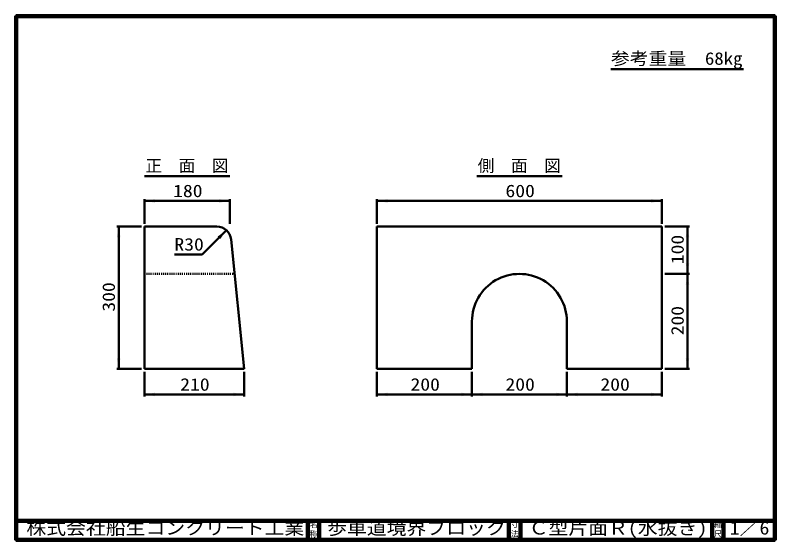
# Model space of a CAD drawing. Units: millimetres, scale not verified, with parts at other scales. Extents: x 100 to 4105, y 100 to 2870.
import ezdxf
from ezdxf.enums import TextEntityAlignment as Align

# ---------------------------------------------------------------- set-up
doc = ezdxf.new("R2010")
doc.units = ezdxf.units.MM
doc.header["$LTSCALE"] = 5
doc.linetypes.add('USER1', pattern=[2.2, 1, -1.2])
doc.layers.add('V-nasSTD', color=7, linetype='Continuous', lineweight=50)
doc.styles.add('ＭＳ ゴシック', font='')
doc.styles.get('ＭＳ ゴシック').set_extended_font_data('MS Gothic')

msp = doc.modelspace()

# ---------------------------------------------------------------- hatches: boundary and pattern name
at = {"layer": 'V-nasSTD'}
for points in [[(836.25, 1881.875), (780, 1891.25), (836.25, 1900.625)], [(1173.75, 1881.875), (1230, 1891.25), (1173.75, 1900.625)], [(2061.25, 1881.875), (2005, 1891.25), (2061.25, 1900.625)], [(3448.75, 1881.875), (3505, 1891.25), (3448.75, 1900.625)], [(654.375, 1700), (645, 1756.25), (635.625, 1700)], [(1179.306, 1690.455), (1212.451, 1736.859), (1166.047, 1703.713)], [(3630.625, 1700), (3640, 1756.25), (3649.375, 1700)], [(3630.625, 1562.5), (3640, 1506.25), (3649.375, 1562.5)], [(3630.625, 1450), (3640, 1506.25), (3649.375, 1450)], [(654.375, 1062.5), (645, 1006.25), (635.625, 1062.5)], [(3630.625, 1062.5), (3640, 1006.25), (3649.375, 1062.5)], [(836.25, 880.625), (780, 871.25), (836.25, 861.875)], [(1248.75, 880.625), (1305, 871.25), (1248.75, 861.875)], [(2061.25, 880.625), (2005, 871.25), (2061.25, 861.875)], [(2448.75, 880.625), (2505, 871.25), (2448.75, 861.875)], [(2561.25, 880.625), (2505, 871.25), (2561.25, 861.875)], [(2948.75, 880.625), (3005, 871.25), (2948.75, 861.875)], [(3061.25, 880.625), (3005, 871.25), (3061.25, 861.875)], [(3448.75, 880.625), (3505, 871.25), (3448.75, 861.875)]]:
    msp.add_hatch(color=256, dxfattribs=at).paths.add_polyline_path(points)

# ---------------------------------------------------------------- linework, layer by layer
at = {"layer": 'V-nasSTD', "lineweight": 100}
for p, q in [((105, 2865), (105, 105)), ((4100, 2865), (105, 2865)), ((4100, 105), (4100, 2865)), ((105, 205), (4100, 205)), ((1640, 205), (1640, 105)), ((1700, 205), (1700, 105)), ((2700, 205), (2700, 105)), ((2760, 205), (2760, 105)), ((3770, 205), (3770, 105)), ((3830, 205), (3830, 105)), ((105, 105), (4100, 105))]:
    msp.add_line(p, q, dxfattribs=at)
at = {"layer": 'V-nasSTD'}
for p, q in [((3935, 2584.806), (3237, 2584.806)), ((780.625, 2021.25), (1229.375, 2021.25)), ((2530.625, 2021.25), (2979.375, 2021.25)), ((780, 1901.25), (780, 1771.25)), ((780, 1891.25), (1230, 1891.25)), ((1230, 1901.25), (1230, 1771.25)), ((2005, 1901.25), (2005, 1771.25)), ((2005, 1891.25), (3505, 1891.25)), ((3505, 1901.25), (3505, 1771.25)), ((635, 1756.25), (765, 1756.25)), ((645, 1006.25), (645, 1756.25)), ((780, 1756.25), (780, 1006.25)), ((1162.126, 1756.25), (780, 1756.25)), ((1085.172, 1609.58), (1212.451, 1736.859)), ((2005, 1756.25), (2005, 1006.25)), ((3505, 1756.25), (2005, 1756.25)), ((3505, 1006.25), (3505, 1756.25)), ((3650, 1756.25), (3520, 1756.25)), ((3640, 1506.25), (3640, 1756.25)), ((1236.754, 1688.713), (1305, 1006.25)), ((938.172, 1609.58), (1085.172, 1609.58)), ((3650, 1506.25), (3520, 1506.25)), ((3640, 1006.25), (3640, 1506.25)), ((2505, 1006.25), (2505, 1256.25)), ((3005, 1006.25), (3005, 1256.25)), ((635, 1006.25), (765, 1006.25)), ((780, 1006.25), (1305, 1006.25)), ((2005, 1006.25), (2505, 1006.25)), ((3005, 1006.25), (3505, 1006.25)), ((3650, 1006.25), (3520, 1006.25)), ((780, 861.25), (780, 991.25)), ((1305, 861.25), (1305, 991.25)), ((2005, 861.25), (2005, 991.25)), ((2505, 861.25), (2505, 991.25)), ((3005, 861.25), (3005, 991.25)), ((3505, 861.25), (3505, 991.25)), ((780, 871.25), (1305, 871.25)), ((2005, 871.25), (2505, 871.25)), ((2505, 871.25), (3005, 871.25)), ((3005, 871.25), (3505, 871.25))]:
    msp.add_line(p, q, dxfattribs=at)
at = {"layer": 'V-nasSTD', "linetype": 'USER1'}
msp.add_line((780, 1506.25), (1255, 1506.25), dxfattribs=at)
at = {"layer": 'V-nasSTD', "lineweight": 13}
msp.add_lwpolyline([(100, 100), (100, 2870), (4105, 2870), (4105, 100)], close=True, dxfattribs=at)
at = {"layer": 'V-nasSTD'}
for centre, radius, start, end in [((1162.126, 1681.25), 75, 5.71059, 90), ((2755, 1256.481), 250, 359.94709, 180.05291)]:
    msp.add_arc(centre, radius, start, end, dxfattribs=at)

# ---------------------------------------------------------------- texts
at = {"layer": 'V-nasSTD', "style": 'ＭＳ ゴシック', "width": 1.1}
for s, height, p in [('参考重量\u300068kg', 65.98, (3237, 2674.806)), ('株式会社船生コンクリート工業', 69.65, (158.75, 202.5)), ('歩車道境界ブロック', 69.65, (1742.5, 202.5)), ('Ｃ型片面Ｒ(水抜き)', 69.65, (2803.75, 202.5)), ('1／6', 69.65, (3862.5, 202.582))]:
    msp.add_text(s, height=height, dxfattribs=at).set_placement(p, align=Align.TOP_LEFT)
at = {"layer": 'V-nasSTD', "style": 'ＭＳ ゴシック'}
for s, height, p in [('正\u3000面\u3000図', 64.15, (785.625, 2108.75)), ('側\u3000面\u3000図', 64.15, (2535.625, 2108.75)), ('名', 30.79, (1648.982, 200.999)), ('寸', 30.79, (2708.982, 200.999)), ('縮', 30.79, (3778.982, 200.999)), ('称', 30.79, (1648.976, 151.01)), ('法', 30.79, (2708.976, 151.01)), ('尺', 30.79, (3778.976, 151.01))]:
    msp.add_text(s, height=height, dxfattribs=at).set_placement(p, align=Align.TOP_LEFT)
at = {"layer": 'V-nasSTD', "style": 'ＭＳ ゴシック', "width": 1.15}
for s, p in [('180', (931.5, 1891.25)), ('600', (2681.5, 1891.25)), ('R30', (938.172, 1609.58)), ('210', (969, 871.25)), ('200', (2181.5, 871.25)), ('200', (2681.5, 871.25)), ('200', (3181.5, 871.25))]:
    msp.add_text(s, height=65.98, dxfattribs=at).set_placement(p, align=Align.BOTTOM_LEFT)
for s, p in [('100', (3640, 1557.75)), ('300', (645, 1307.75)), ('200', (3640, 1182.75))]:
    msp.add_text(s, height=65.98, rotation=90, dxfattribs=at).set_placement(p, align=Align.BOTTOM_LEFT)

doc.saveas('drawing.dxf')
